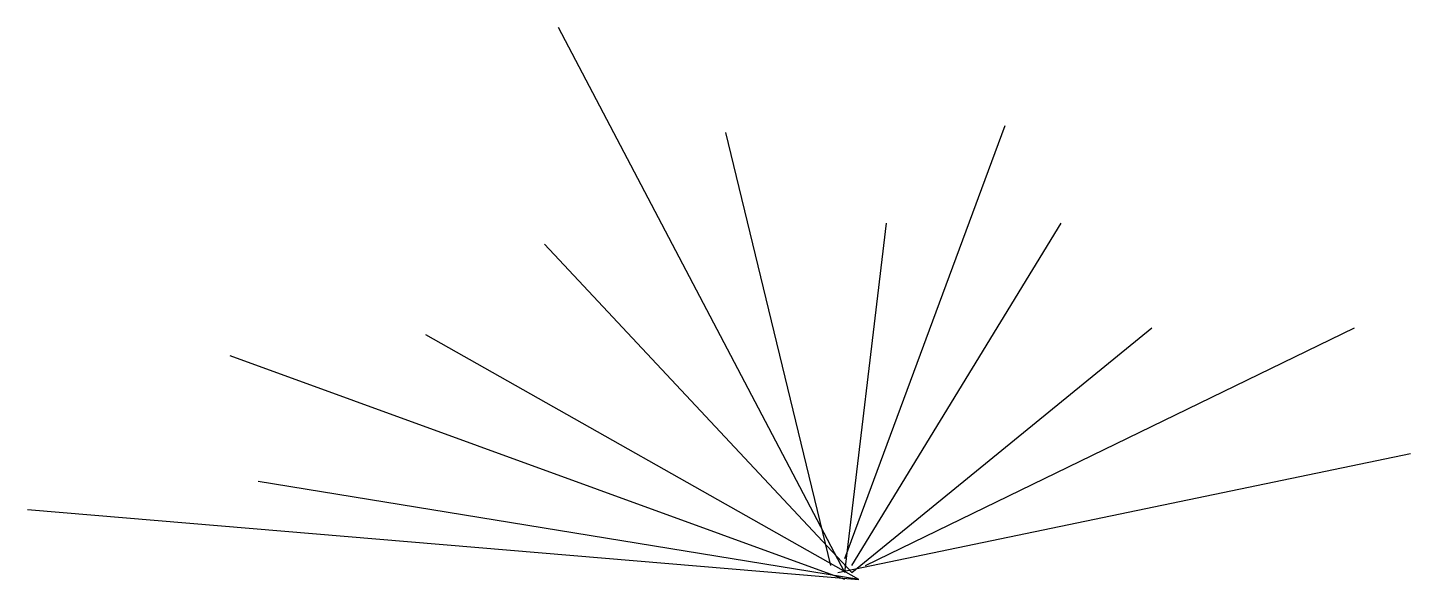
# Model space of a CAD drawing. Extents: x -0.374 to 0.265, y -0.004 to 0.251.
import ezdxf

# ---------------------------------------------------------------- set-up
doc = ezdxf.new("R2010")
doc.units = 0
doc.header["$MEASUREMENT"] = 0
doc.layers.add('02', color=1, linetype='CONTINUOUS')

msp = doc.modelspace()

# ---------------------------------------------------------------- linework, layer by layer
at = {"layer": '02'}
for p, q in [((0.00391, -0.00088), (-0.12845, 0.25076)), ((0.00391, 0.00557), (0.07816, 0.20559)), ((-0.00255, 0.00234), (-0.05097, 0.20236)), ((0.00391, -0.00088), (0.02328, 0.16042)), ((0.00714, 0.00234), (0.10399, 0.16042)), ((0.00714, -0.00088), (-0.13491, 0.15075)), ((0.01037, -0.00411), (-0.18979, 0.10881)), ((0.00714, -0.00088), (0.14596, 0.11203)), ((0.0136, 0.00234), (0.23958, 0.11203)), ((0.00391, -0.00411), (-0.28018, 0.09913)), ((0.00068, -0.00088), (0.2654, 0.05396)), ((0.01037, -0.00411), (-0.26727, 0.04106)), ((-0.3738, 0.02815), (0.01037, -0.00411))]:
    msp.add_line(p, q, dxfattribs=at)

doc.saveas('drawing.dxf')
